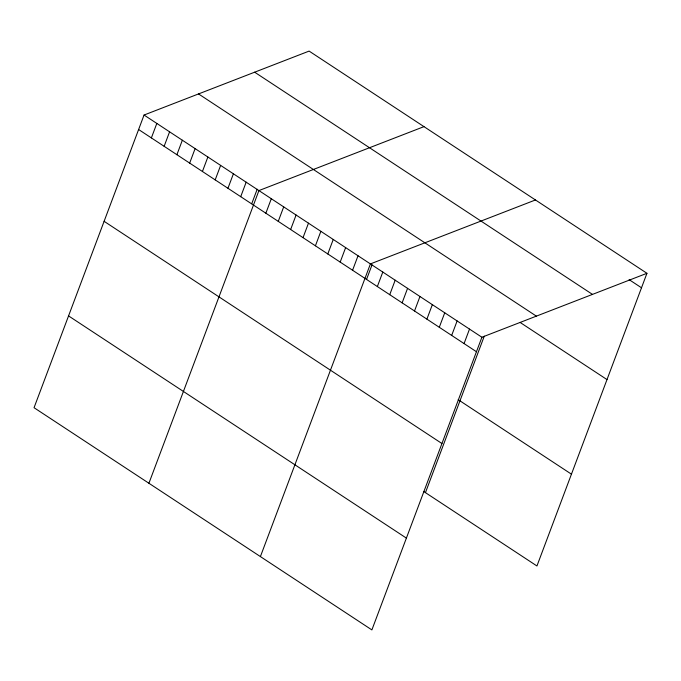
<?xml version="1.0" encoding="UTF-8"?>
<svg xmlns="http://www.w3.org/2000/svg" width="681" height="681" viewBox="0 0 681 681"><rect width="100%" height="100%" fill="white"/><g stroke="black" fill="none" stroke-linecap="round" stroke-linejoin="round"><path stroke-width="1.02" d="M144.057 115.029L34.05 407.706L371.886 629.908L481.901 337.24L646.95 273.294L309.114 51.092L144.057 115.029L481.901 337.24M151.378 137.911L156.826 123.423M164.138 146.304L169.586 131.816M176.898 154.706L182.346 140.218M189.667 163.099L195.106 148.611M202.427 171.493L207.875 157.005M215.187 179.886L220.635 165.398M227.956 188.279L233.396 173.791M240.716 196.673L246.164 182.185M251.749 203.704L257.188 189.224M148.918 483.255L258.925 190.578L423.974 126.64M265.862 213.213L271.31 198.724M278.257 221.368L283.696 206.879M290.642 229.514L296.09 215.026M303.028 237.66L308.476 223.172M315.414 245.807L320.862 231.319M327.799 253.953L333.247 239.465M340.194 262.1L345.633 247.612M352.579 270.246L358.027 255.758M260.406 556.581L370.413 263.905L535.462 199.967M366.608 279.253L372.056 264.781M377.351 286.548L382.799 272.06M389.736 294.694L395.184 280.206M402.13 302.841L407.57 288.352M414.516 310.987L419.964 296.499M426.902 319.134L432.35 304.645M439.288 327.28L444.736 312.792M451.673 335.427L457.121 320.938M464.067 343.573L469.507 329.085M425.455 492.644L484.268 336.176M646.95 273.294L536.943 565.971L423.684 491.478M629.116 279.636L641.502 287.782M254.643 72.186L592.487 294.396M198.529 93.927L536.364 316.137M520.284 322.547L607.001 379.581M138.618 129.518L476.453 351.728M458.194 399.679L571.444 474.172M104.108 221.316L441.943 443.527M68.56 315.907L406.395 538.109"/></g></svg>
